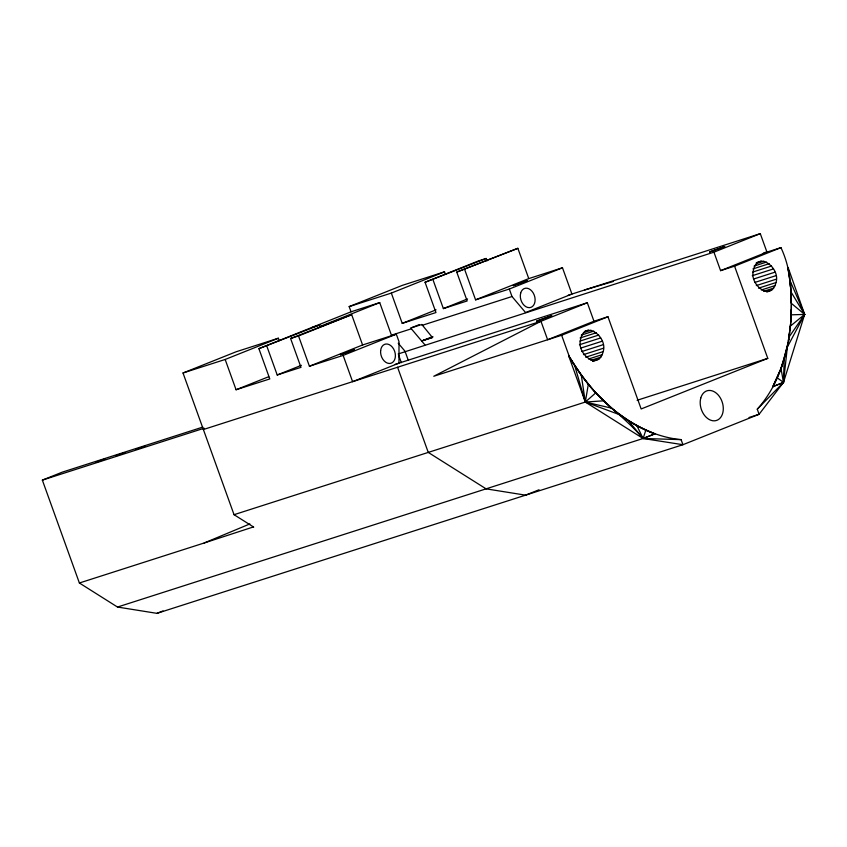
<?xml version="1.0" encoding="UTF-8"?>
<svg xmlns="http://www.w3.org/2000/svg" width="847" height="847" viewBox="0 0 847 847"><rect width="100%" height="100%" fill="white"/><g stroke="black" fill="none" stroke-linecap="round" stroke-linejoin="round"><path stroke-width="1.27" d="M202.772 427.1L62.286 472.15L42.35 480.122L79.385 583.001L117.5 607.045L156.96 613.355L682.936 444.707L759.092 414.278L783.507 382.389L804.65 314.417L791.267 303.279C791.712 284.243 789.139 265.005 780.945 247.631L763.189 253.327M790.674 321.119L791.183 309.695M749.023 417.507L759.092 414.278L757.26 409.207L783.507 382.389L784.206 358.355L788.885 339.266L791.299 317.805L791.363 295.518L789.88 280.897M788.885 339.266C785.772 355.729 780.976 371.918 772.972 386.719A171.083 121.534 72.2 0 1 757.26 409.207M789.849 329.854L791.299 317.805L791.384 304.433M603.159 351.6C608.167 336.704 583.594 318.44 580.364 340.706C577.156 354.131 598.48 371.05 603.159 351.6L585.679 357.212M775.979 282.559C780.976 267.663 756.403 249.389 753.184 271.665C749.966 285.09 771.289 302.008 775.979 282.559L758.489 288.171M772.612 386.751L783.507 382.389L787.774 343.204M788.229 267.874L804.65 314.417L788.906 337.233L789.542 332.31M681.104 439.625L643.095 438.492L628.273 420.652L611.46 408.127L595.706 392.902L581.317 375.274L568.591 355.613L585.309 402.05L643.095 438.492L682.936 444.707L681.104 439.625A171.083 121.534 72.2 0 1 655.197 433.78L654.731 433.844C617.23 420.186 588.019 389.059 568.591 355.613L574.732 365.671L588.316 384.369L585.309 402.05L234.047 514.69L183.016 372.987L236.186 351.749L278.345 338.228L279.214 340.653M788.906 337.233L790.325 326.159L804.65 314.417L789.669 279.796M788.229 340.812L788.684 338.429M588.316 384.369C604.779 404.241 626.367 418.778 643.095 438.492L655.197 433.78L645.806 430.223L643.095 438.492L117.5 607.045M772.972 386.719L780.945 368.297L784.206 358.355M780.945 368.297L783.507 382.389L772.697 386.708L780.976 369.038L786.863 347.979L804.65 314.417L790.791 291.59L791.267 303.279M595.706 392.902L585.309 402.05L574.732 365.671M79.385 583.001L204.169 542.991L249.854 523.933M424.908 344.845L411.346 328.805L391.441 335.19L379.721 302.612L351.05 311.802L349.176 306.603L402.346 285.354L444.506 271.834L445.374 274.259M183.016 372.987L225.164 359.467L278.345 338.228M349.176 306.603L391.335 293.083L444.506 271.834M225.164 359.467L236.069 389.747L269.791 378.937L258.896 348.657L351.05 311.802M391.335 293.083L402.23 323.363L435.961 312.554L425.056 282.273L478.227 261.024L486.157 258.483L487.025 260.887M258.896 348.657L319.986 324.867L312.067 327.408M425.056 282.273L486.157 258.483M319.541 326.656L379.721 302.612M290.595 338.493L351.685 314.703L362.59 344.983L396.311 334.173L399.011 341.669L398.958 363.151L352.596 381.679L343.141 355.412L309.42 366.232L298.515 335.952L290.595 338.493L300.981 367.354L277.213 374.977L266.816 346.116M432.986 279.732L443.373 308.594L467.152 300.96L456.755 272.099L517.856 248.319L528.761 278.599L562.482 267.779L571.937 294.047L760.288 233.645L766.959 252.12L720.585 270.648L713.936 252.162L398.196 353.951M298.515 335.952L351.685 314.703M456.755 272.099L517.856 248.319M236.069 389.747L268.7 376.714M402.23 323.363L436.067 309.843M277.213 374.977L301.373 365.322M443.373 308.594L467.544 298.927M309.42 366.232L362.59 344.983M464.685 269.558L475.58 299.838L528.761 278.599M411.346 328.805L411.028 327.937L419.307 324.623M343.141 355.412L396.311 334.173M475.58 299.838L509.312 289.028L562.482 267.779M432.881 336.524L421.658 341.002L432.457 337.551L421.817 324.475L411.028 327.937M720.585 270.648L734.571 266.159L767.774 358.376L641.158 408.963L607.955 316.746L593.969 321.235L587.32 302.75L540.958 321.267L203.365 429.524M713.936 252.162L760.288 233.645M593.969 321.235L547.628 339.742L540.958 321.267L433.77 376.259L561.635 335.253L607.955 316.746M734.571 266.159L780.945 247.631M253.444 526.929L204.169 542.991M156.96 613.355L163.005 610.941M539.073 489.767L525.553 495.167L486.072 488.846L428.254 452.414L397.571 367.249M584.695 331.389L588.464 330.171M422.134 325.343L512.001 296.524L525.574 312.564L571.937 294.047L568.168 295.254M423.119 340.42L432.711 337.339M395.189 364.358L587.32 302.75M42.35 480.122L204.169 428.222M756.286 262.729L761.284 261.13M756.424 263.586L763.92 261.183M754.116 266.064L766.609 262.062M752.951 268.912L769.192 263.703M752.792 272.035L771.522 266.022M752.263 275.709L773.502 268.901M583.615 332.638L591.111 330.235M753.756 278.981L774.994 272.173M581.307 335.116L593.789 331.103M580.142 337.953L596.373 332.744M754.698 282.475L775.937 275.667M579.983 341.076L598.713 335.073M756.286 285.598L776.265 279.192M579.454 344.75L600.682 337.942M761.337 290.002L775.079 285.598M580.947 348.022L602.185 341.214M763.623 291.326L773.618 288.128M766.683 291.622L771.681 290.013M766.863 291.971L769.362 291.167M581.889 351.516L603.117 344.708M583.467 354.639L603.456 348.233M588.527 359.043L602.27 354.639M590.814 360.367L600.809 357.169M592.625 361.066L598.871 359.054M592.805 361.415L595.303 360.61M637.103 400.282L767.774 358.376M584.631 289.97L613.45 281.437M764.375 252.607L766.959 252.12M603.424 400.832L585.309 402.05L581.317 375.274M791.119 314.83L804.65 314.417M611.46 408.127L585.309 402.05L619.75 414.744L636.976 425.819L654.731 433.844L643.095 438.492L636.976 425.819M628.273 420.652L645.806 430.223M253.729 527.109L234.047 514.69M777.112 377.762L783.507 382.389M398.228 343.204L405.014 351.23L408.148 359.933M561.635 335.253L568.93 355.496M509.312 289.028L512.001 296.524M398.588 355.041L401.33 362.654M788.218 269.187L789.573 278.631L788.981 275.074M788.102 269.155L788.631 272.702M789.796 281.109L790.293 286.35M340.42 354.66L354.448 349.673L340.42 354.66M513.24 285.619L527.258 280.622L513.24 285.619M551.069 316.005L536.511 321.161L551.863 315.645L551.069 316.005M95.626 462.377L104.943 459.074L95.626 462.377M115.87 455.887L125.187 452.584L115.87 455.887M136.102 449.397L145.419 446.094L136.102 449.397M709.574 251.951L724.672 246.593L709.574 251.951M380.642 350.542A9.984 7.094 72.2 0 0 390.806 363.31A9.984 7.094 72.2 0 0 392.51 347.344A9.984 7.094 72.2 0 0 380.642 350.542M520.661 293.136A9.984 7.094 72.2 0 0 529.269 307.662A9.984 7.094 72.2 0 0 533.208 292.935A9.984 7.094 72.2 0 0 520.661 293.136M700.776 398.048A15.574 11.064 72.2 0 0 714.053 420.843A15.574 11.064 72.2 0 0 720.384 398.005A15.574 11.064 72.2 0 0 700.776 398.048"/></g></svg>
